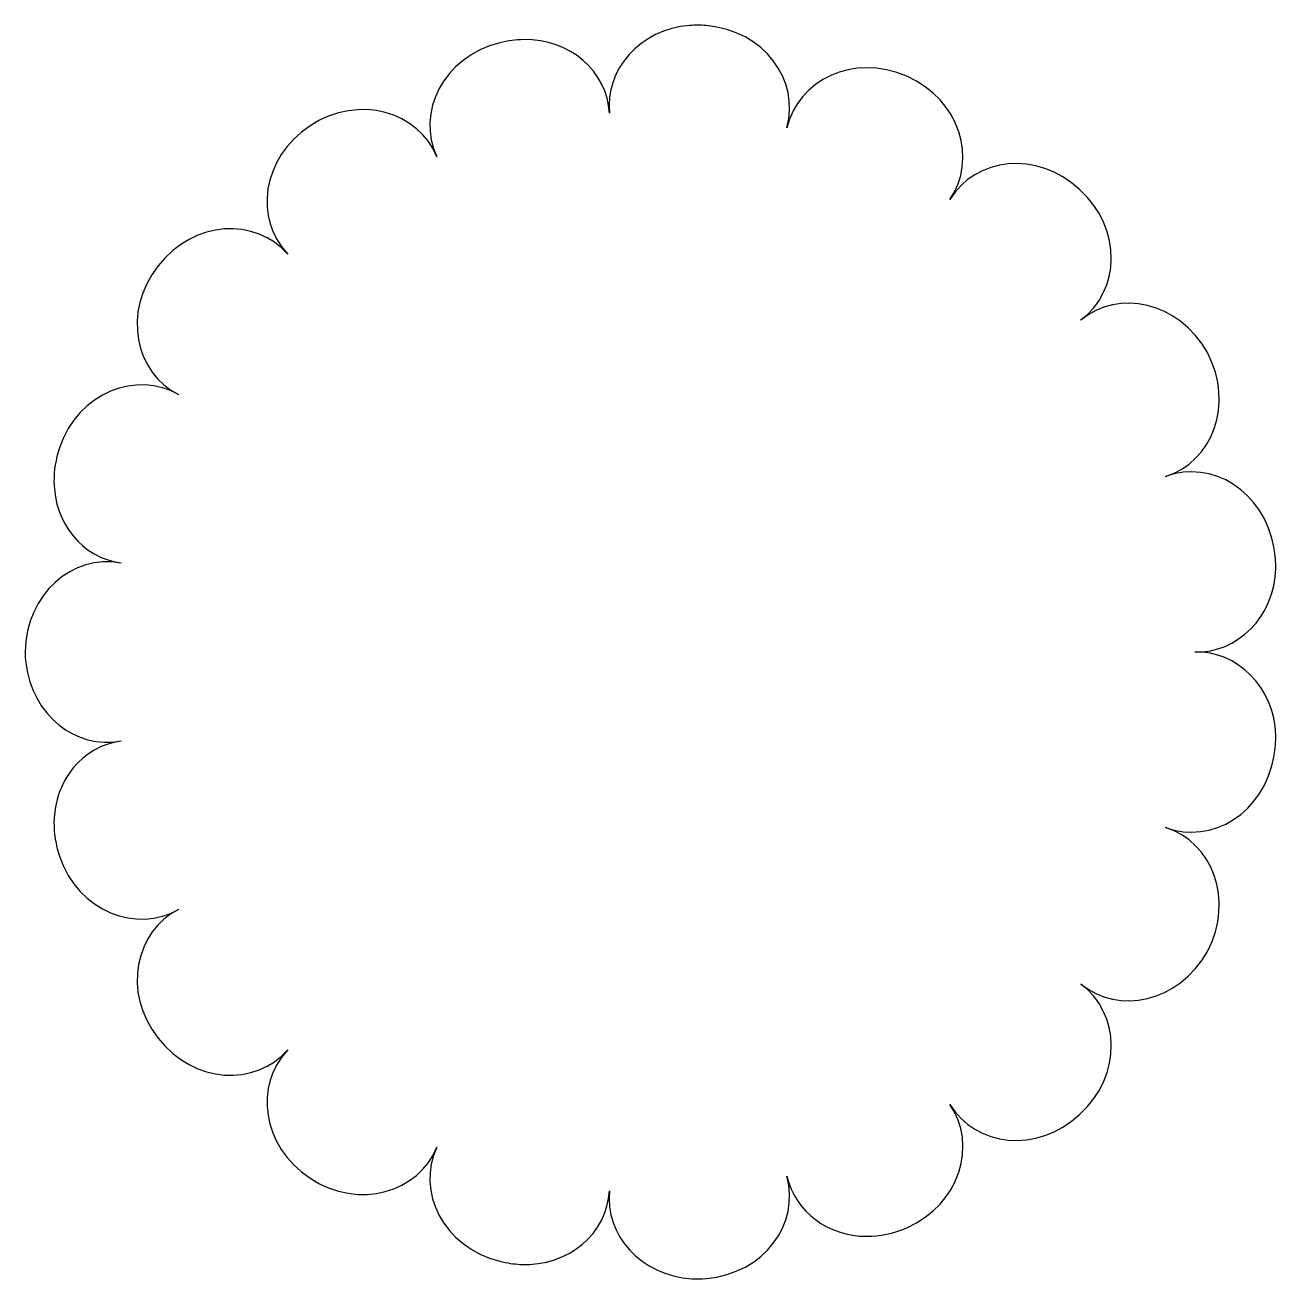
# Model space of a CAD drawing. Header units: centimetres. Extents: x -9.5 to 9.5, y -2.4 to 2.4.
# Drawn here: x -9.525 to -4.731, y -2.403 to 2.403 of the extents above; entities outside this region: 1.
import ezdxf

# ---------------------------------------------------------------- set-up
doc = ezdxf.new("R2010")
doc.units = ezdxf.units.CM
doc.header["$MEASUREMENT"] = 0
doc.layers.add('Layer 1', color=7, linetype='Continuous')

msp = doc.modelspace()

# ---------------------------------------------------------------- linework, layer by layer
at = {"layer": 'Layer 1', "color": 243}
for points, knots in [([(-4.73781, -0.39616), (-4.7744, -0.61852), (-4.97813, -0.73845), (-5.15368, -0.67289), (-5.15368, -0.67289), (-5.15368, -0.67292), (-5.15371, -0.67294), (-5.15371, -0.67297), (-5.15371, -0.67297), (-4.97615, -0.72893), (-4.88873, -0.9479), (-4.99329, -1.1479), (-4.99329, -1.1479), (-5.10391, -1.34456), (-5.33471, -1.39084), (-5.47872, -1.27268), (-5.47872, -1.27268), (-5.47875, -1.27271), (-5.47875, -1.27271), (-5.47877, -1.27273), (-5.47877, -1.27273), (-5.32817, -1.38375), (-5.3165, -1.62002), (-5.48245, -1.7721), (-5.48245, -1.7721), (-5.64752, -1.92543), (-5.88282, -1.89418), (-5.98045, -1.73485), (-5.98045, -1.73485), (-5.98045, -1.73488), (-5.98048, -1.73488), (-5.98048, -1.73488), (-5.98048, -1.73488), (-5.87518, -1.88601), (-5.9387, -2.11593), (-6.14553, -2.20732), (-6.14553, -2.20732), (-6.19731, -2.2297), (-6.2493, -2.23992), (-6.29886, -2.23981), (-6.29886, -2.23981), (-6.44729, -2.23947), (-6.5736, -2.14633), (-6.60496, -2.00941), (-6.60496, -2.00941), (-6.60499, -2.00944), (-6.60504, -2.00944), (-6.60509, -2.00944), (-6.60509, -2.00944), (-6.55498, -2.19055), (-6.69105, -2.38226), (-6.91518, -2.40131), (-6.91518, -2.40131), (-6.93354, -2.40287), (-6.95153, -2.40311), (-6.96902, -2.40221), (-6.96902, -2.40221), (-7.16558, -2.39194), (-7.30345, -2.2328), (-7.28504, -2.065), (-7.28504, -2.065), (-7.28507, -2.065), (-7.28507, -2.065), (-7.28509, -2.065), (-7.28509, -2.065), (-7.29382, -2.22912), (-7.4422, -2.35602), (-7.62614, -2.34726), (-7.62614, -2.34726), (-7.65186, -2.34604), (-7.67826, -2.34218), (-7.70507, -2.33538), (-7.70507, -2.33538), (-7.9242, -2.28106), (-8.02678, -2.06685), (-7.9464, -1.8981), (-7.9464, -1.8981), (-7.9464, -1.8981), (-7.94643, -1.8981), (-7.94643, -1.89807), (-7.94643, -1.89807), (-8.01543, -2.06862), (-8.24324, -2.14112), (-8.43231, -2.0175), (-8.43231, -2.0175), (-8.62006, -1.89325), (-8.64728, -1.65944), (-8.51737, -1.52474), (-8.51737, -1.52474), (-8.5174, -1.52471), (-8.51742, -1.52469), (-8.51745, -1.52463), (-8.51745, -1.52463), (-8.64109, -1.66541), (-8.8767, -1.6575), (-9.01492, -1.47997), (-9.01492, -1.47997), (-9.15618, -1.30352), (-9.09993, -1.06804), (-8.93697, -0.98663), (-8.93697, -0.98663), (-8.93697, -0.98663), (-8.93696, -0.98663), (-8.93696, -0.98663), (-8.93696, -0.98663), (-9.09386, -1.07868), (-9.32217, -0.99758), (-9.39284, -0.78237), (-9.39284, -0.78237), (-9.40805, -0.73787), (-9.4148, -0.69387), (-9.41422, -0.65185), (-9.41422, -0.65185), (-9.41208, -0.49254), (-9.305, -0.36195), (-9.15797, -0.34126), (-9.15797, -0.34126), (-9.15797, -0.34121), (-9.15797, -0.34118), (-9.15797, -0.34113), (-9.15797, -0.34113), (-9.33008, -0.3737), (-9.49814, -0.24329), (-9.52206, -0.04194), (-9.52206, -0.04194), (-9.52381, -0.02828), (-9.52476, -0.01431), (-9.525, -0.00003), (-9.525, -0.00003), (-9.52106, 0.22479), (-9.34188, 0.37584), (-9.1581, 0.34107), (-9.1581, 0.34107), (-9.1581, 0.34112), (-9.1581, 0.34115), (-9.15807, 0.3412), (-9.15807, 0.3412), (-9.3056, 0.36197), (-9.41292, 0.49339), (-9.41435, 0.65346), (-9.41435, 0.65346), (-9.41472, 0.69495), (-9.40797, 0.73839), (-9.39295, 0.78231), (-9.39295, 0.78231), (-9.32228, 0.99755), (-9.09397, 1.07862), (-8.93705, 0.98657), (-8.93705, 0.98657), (-8.93705, 0.98657), (-8.93705, 0.9866), (-8.93705, 0.9866), (-8.93705, 0.9866), (-9.10001, 1.06796), (-9.15626, 1.30344), (-9.015, 1.47994), (-9.015, 1.47994), (-8.87678, 1.65748), (-8.6412, 1.66539), (-8.51753, 1.5246), (-8.51753, 1.5246), (-8.5175, 1.52463), (-8.51748, 1.52465), (-8.51745, 1.52468), (-8.51745, 1.52468), (-8.64736, 1.65938), (-8.62013, 1.89319), (-8.43239, 2.01744), (-8.43239, 2.01744), (-8.24329, 2.14105), (-8.01549, 2.06861), (-7.94651, 1.89803), (-7.94651, 1.89803), (-7.94651, 1.89803), (-7.94648, 1.89803), (-7.94648, 1.89806), (-7.94648, 1.89806), (-8.02682, 2.06682), (-7.92427, 2.281), (-7.70514, 2.33534), (-7.70514, 2.33534), (-7.67447, 2.34309), (-7.64434, 2.34703), (-7.61516, 2.34759), (-7.61516, 2.34759), (-7.43635, 2.35084), (-7.29372, 2.2258), (-7.28517, 2.06496), (-7.28517, 2.06496), (-7.28514, 2.06496), (-7.28514, 2.06496), (-7.28512, 2.06496), (-7.28512, 2.06496), (-7.30327, 2.23049), (-7.16934, 2.38765), (-6.97704, 2.40168), (-6.97704, 2.40168), (-6.95704, 2.40316), (-6.9364, 2.40308), (-6.91526, 2.40128), (-6.91526, 2.40128), (-6.69113, 2.38223), (-6.55506, 2.19051), (-6.60517, 2.00943), (-6.60517, 2.00943), (-6.60514, 2.0094), (-6.60509, 2.0094), (-6.60504, 2.00938), (-6.60504, 2.00938), (-6.56324, 2.19197), (-6.35252, 2.29672), (-6.14562, 2.20729), (-6.14562, 2.20729), (-5.9388, 2.11593), (-5.87524, 1.88598), (-5.98055, 1.73488), (-5.98055, 1.73488), (-5.98055, 1.73485), (-5.98052, 1.73485), (-5.98052, 1.73485), (-5.98052, 1.73485), (-5.88292, 1.89418), (-5.64762, 1.9254), (-5.48252, 1.7721), (-5.48252, 1.7721), (-5.31657, 1.62002), (-5.32821, 1.38374), (-5.47882, 1.27273), (-5.47882, 1.27273), (-5.47882, 1.2727), (-5.47879, 1.27268), (-5.47877, 1.27265), (-5.47877, 1.27265), (-5.33478, 1.39081), (-5.10396, 1.34456), (-4.99337, 1.14793), (-4.99337, 1.14793), (-4.88881, 0.9479), (-4.9762, 0.72894), (-5.15376, 0.67295), (-5.15376, 0.67295), (-5.15376, 0.67292), (-5.15376, 0.6729), (-5.15373, 0.67287), (-5.15373, 0.67287), (-4.97821, 0.73846), (-4.77448, 0.61855), (-4.73786, 0.3962), (-4.73786, 0.3962), (-4.73307, 0.37038), (-4.73106, 0.34516), (-4.73151, 0.32071), (-4.73151, 0.32071), (-4.73487, 0.13442), (-4.88145, -0.00536), (-5.04142, -0.00002), (-5.04142, -0.00002), (-4.88174, 0.0053), (-4.73543, -0.13395), (-4.73154, -0.31969), (-4.73154, -0.31969), (-4.73096, -0.34441), (-4.73297, -0.36999), (-4.73781, -0.39616)], [0, 0, 0, 0, 0.0149254, 0.0149254, 0.0149254, 0.0149254, 0.0298507, 0.0298507, 0.0298507, 0.0298507, 0.0447761, 0.0447761, 0.0447761, 0.0447761, 0.0597015, 0.0597015, 0.0597015, 0.0597015, 0.0746269, 0.0746269, 0.0746269, 0.0746269, 0.0895522, 0.0895522, 0.0895522, 0.0895522, 0.1044776, 0.1044776, 0.1044776, 0.1044776, 0.119403, 0.119403, 0.119403, 0.119403, 0.1343284, 0.1343284, 0.1343284, 0.1343284, 0.1492537, 0.1492537, 0.1492537, 0.1492537, 0.1641791, 0.1641791, 0.1641791, 0.1641791, 0.1791045, 0.1791045, 0.1791045, 0.1791045, 0.1940299, 0.1940299, 0.1940299, 0.1940299, 0.2089552, 0.2089552, 0.2089552, 0.2089552, 0.2238806, 0.2238806, 0.2238806, 0.2238806, 0.238806, 0.238806, 0.238806, 0.238806, 0.2537313, 0.2537313, 0.2537313, 0.2537313, 0.2686567, 0.2686567, 0.2686567, 0.2686567, 0.2835821, 0.2835821, 0.2835821, 0.2835821, 0.2985075, 0.2985075, 0.2985075, 0.2985075, 0.3134328, 0.3134328, 0.3134328, 0.3134328, 0.3283582, 0.3283582, 0.3283582, 0.3283582, 0.3432836, 0.3432836, 0.3432836, 0.3432836, 0.358209, 0.358209, 0.358209, 0.358209, 0.3731343, 0.3731343, 0.3731343, 0.3731343, 0.3880597, 0.3880597, 0.3880597, 0.3880597, 0.4029851, 0.4029851, 0.4029851, 0.4029851, 0.4179104, 0.4179104, 0.4179104, 0.4179104, 0.4328358, 0.4328358, 0.4328358, 0.4328358, 0.4477612, 0.4477612, 0.4477612, 0.4477612, 0.4626866, 0.4626866, 0.4626866, 0.4626866, 0.4776119, 0.4776119, 0.4776119, 0.4776119, 0.4925373, 0.4925373, 0.4925373, 0.4925373, 0.5074627, 0.5074627, 0.5074627, 0.5074627, 0.5223881, 0.5223881, 0.5223881, 0.5223881, 0.5373134, 0.5373134, 0.5373134, 0.5373134, 0.5522388, 0.5522388, 0.5522388, 0.5522388, 0.5671642, 0.5671642, 0.5671642, 0.5671642, 0.5820896, 0.5820896, 0.5820896, 0.5820896, 0.5970149, 0.5970149, 0.5970149, 0.5970149, 0.6119403, 0.6119403, 0.6119403, 0.6119403, 0.6268657, 0.6268657, 0.6268657, 0.6268657, 0.641791, 0.641791, 0.641791, 0.641791, 0.6567164, 0.6567164, 0.6567164, 0.6567164, 0.6716418, 0.6716418, 0.6716418, 0.6716418, 0.6865672, 0.6865672, 0.6865672, 0.6865672, 0.7014925, 0.7014925, 0.7014925, 0.7014925, 0.7164179, 0.7164179, 0.7164179, 0.7164179, 0.7313433, 0.7313433, 0.7313433, 0.7313433, 0.7462687, 0.7462687, 0.7462687, 0.7462687, 0.761194, 0.761194, 0.761194, 0.761194, 0.7761194, 0.7761194, 0.7761194, 0.7761194, 0.7910448, 0.7910448, 0.7910448, 0.7910448, 0.8059701, 0.8059701, 0.8059701, 0.8059701, 0.8208955, 0.8208955, 0.8208955, 0.8208955, 0.8358209, 0.8358209, 0.8358209, 0.8358209, 0.8507463, 0.8507463, 0.8507463, 0.8507463, 0.8656716, 0.8656716, 0.8656716, 0.8656716, 0.880597, 0.880597, 0.880597, 0.880597, 0.8955224, 0.8955224, 0.8955224, 0.8955224, 0.9104478, 0.9104478, 0.9104478, 0.9104478, 0.9253731, 0.9253731, 0.9253731, 0.9253731, 0.9402985, 0.9402985, 0.9402985, 0.9402985, 0.9552239, 0.9552239, 0.9552239, 0.9552239, 0.9701493, 0.9701493, 0.9701493, 0.9701493, 1, 1, 1, 1]), ([(9.525, -0.0431), (9.525, -0.0431), (9.52481, -0.0431), (9.52481, -0.0431), (9.52481, -0.0431), (9.52481, -0.0431), (9.52481, -0.04329), (9.52481, -0.04329), (9.52481, -0.04329), (9.52481, -0.04329), (9.525, -0.04329), (9.525, -0.04329), (9.525, -0.04329), (9.525, -0.04329), (9.525, -0.0431), (9.525, -0.0431)], [0, 0, 0, 0, 0.2, 0.2, 0.2, 0.2, 0.4, 0.4, 0.4, 0.4, 0.6, 0.6, 0.6, 0.6, 1, 1, 1, 1])]:
    msp.add_open_spline(points, degree=3, knots=knots, dxfattribs=at)

doc.saveas('drawing.dxf')
